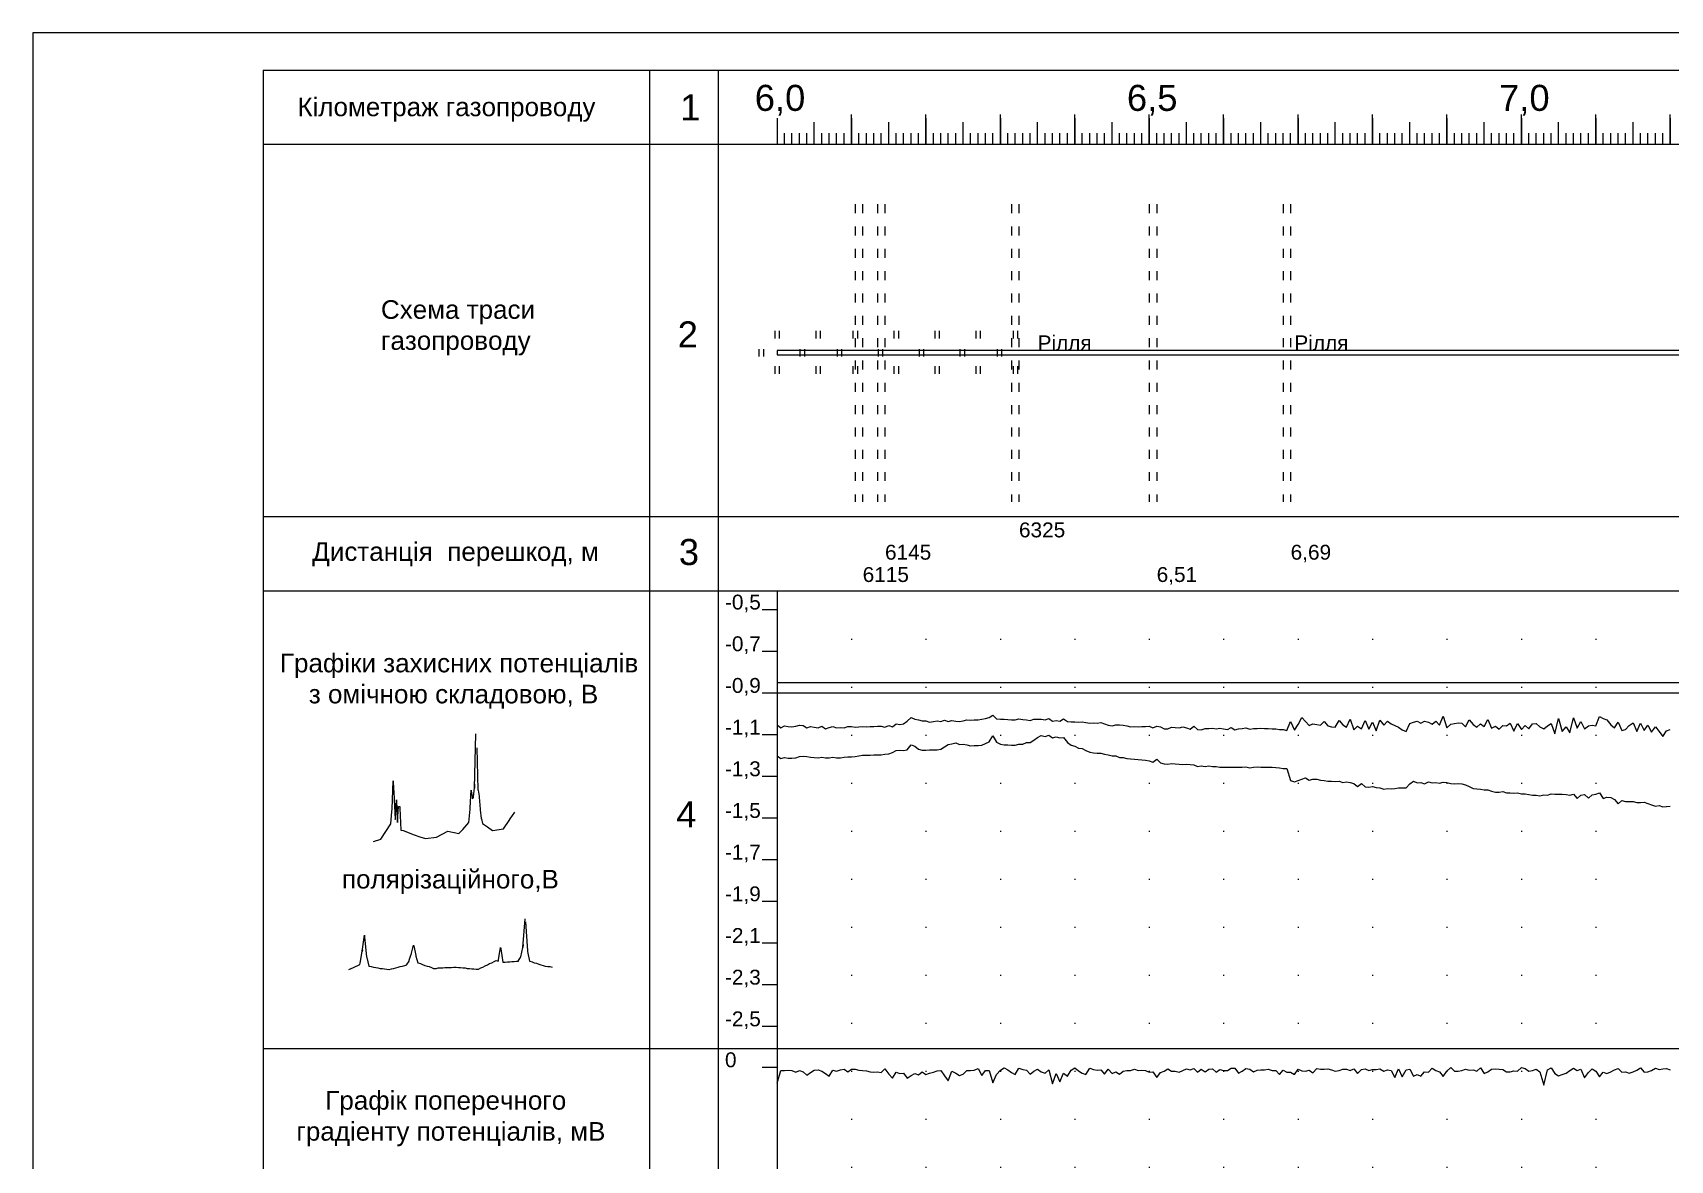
# Model space of a CAD drawing. Header units: millimetres. Extents: x -243 to 1784, y 0 to 1137.
# Drawn here: x 0 to 220, y 145.5 to 297 of the extents above; entities that cross this region are included whole.
import ezdxf

# ---------------------------------------------------------------- set-up
doc = ezdxf.new("R2010")
doc.units = ezdxf.units.MM
doc.linetypes.add('ACAD_ISO03W100', pattern=[30, 12, -18])
doc.linetypes.add('DOT', pattern=[6.35, 0, -6.35])
for name, color, linetype in [('График_G', 1, 'Continuous'), ('График_U', 5, 'Continuous'), ('График_UPolar', 3, 'Continuous'), ('ИсследТрД', 6, 'Continuous'), ('Макет', 7, 'Continuous'), ('Перешкоди', 7, 'Continuous'), ('Текст', 7, 'Continuous')]:
    doc.layers.add(name, color=color, linetype=linetype)
doc.layers.add('График_U_085', color=253, linetype='Continuous', lineweight=0)
doc.styles.get("Standard").update_dxf_attribs({"font": 'arial.ttf'})

# ---------------------------------------------------------------- blocks, each defined once
blk = doc.blocks.new('График син')
at = {"layer": 'График_U'}
for p, q in [((13.600005, 7.163), (13.750005, 14.442)), ((13.910505, 12.586), (14.050005, 6.931)), ((2.510505, 4.321), (2.650005, 8.149)), ((2.650005, 8.149), (2.660505, 7.975)), ((2.660505, 7.975), (2.800005, 5.829)), ((13.010505, 4.524), (13.150005, 6.902)), ((13.150005, 6.902), (13.160505, 6.815)), ((13.160505, 6.815), (13.300005, 5.742)), ((13.460505, 5.974), (13.600005, 7.192)), ((13.600005, 7.192), (13.610505, 7.685)), ((13.610505, 7.685), (13.600005, 7.163)), ((14.050005, 6.931), (14.050005, 6.931)), ((14.050005, 6.931), (14.060505, 6.873)), ((14.060505, 6.873), (14.200005, 6.061)), ((2.800005, 5.829), (2.810505, 5.626)), ((2.810505, 5.626), (2.950005, 2.929)), ((2.960505, 3.103), (3.100005, 5.568)), ((3.100005, 5.568), (3.110505, 5.365)), ((3.110505, 5.365), (3.250005, 2.523)), ((3.260505, 2.668), (3.400005, 4.698)), ((3.400005, 4.698), (3.410505, 4.698)), ((3.410505, 4.698), (3.550005, 4.698)), ((3.550005, 4.698), (3.560505, 4.466)), ((3.560505, 4.466), (3.700005, 1.508)), ((13.000005, 4.35), (13.010505, 4.524)), ((13.300005, 5.742), (13.310505, 5.742)), ((13.310505, 5.742), (13.450005, 5.887)), ((13.450005, 5.887), (13.460505, 5.974)), ((14.200005, 6.061), (14.210505, 5.945)), ((14.210505, 5.945), (14.350005, 4.321)), ((1.000005, 0.319), (2.350005, 2.349)), ((2.350005, 2.349), (2.500005, 4.031)), ((2.500005, 4.031), (2.510505, 4.321)), ((2.950005, 2.929), (2.960505, 3.103)), ((3.250005, 2.523), (3.260505, 2.668)), ((12, 1.624), (12.850005, 2.552)), ((12.850005, 2.552), (13.000005, 4.35)), ((14.350005, 4.321), (14.360505, 4.234)), ((14.360505, 4.234), (14.500005, 3.074)), ((14.500005, 3.074), (14.510505, 3.016)), ((14.510505, 3.016), (14.650005, 2.407)), ((14.650005, 2.407), (15.325005, 1.943)), ((17.500005, 1.711), (18.250005, 2.813)), ((18.250005, 2.813), (18.400005, 3.045)), ((18.400005, 3.045), (18.700005, 3.48)), ((18.700005, 3.48), (19.000005, 3.915)), ((0, 0), (1.000005, 0.319)), ((3.700005, 1.508), (3.710505, 1.508)), ((3.710505, 1.508), (4.000005, 1.45)), ((4.000005, 1.45), (5.500005, 0.87)), ((5.500005, 0.87), (6.250005, 0.609)), ((6.250005, 0.609), (7.000005, 0.377)), ((7.000005, 0.377), (8.500005, 0.58)), ((8.500005, 0.58), (10.000005, 1.363)), ((10.000005, 1.363), (11.500005, 1.073)), ((11.500005, 1.073), (12, 1.624)), ((15.325005, 1.943), (16.000005, 1.479)), ((16.000005, 1.479), (16.006605, 1.479)), ((16.006605, 1.479), (17.500005, 1.711))]:
    blk.add_line(p, q, dxfattribs=at)
blk = doc.blocks.new('График зел')
at = {"layer": 'График_UPolar'}
for p, q in [((23.37, 2.958), (23.67, 6.844)), ((1.77, 2.436), (2.07, 4.64)), ((2.07, 4.64), (2.091, 4.466)), ((2.091, 4.466), (2.1, 4.35)), ((23.7, 6.438), (23.97, 2.552)), ((1.5, 0.87), (1.77, 2.436)), ((1.8, 2.668), (1.77, 2.436)), ((1.77, 2.436), (1.791, 2.61)), ((1.791, 2.61), (1.8, 2.668)), ((2.1, 4.35), (2.37, 1.74)), ((8.391, 2.146), (8.4, 2.204)), ((8.4, 2.204), (8.67, 3.306)), ((8.67, 3.306), (8.691, 3.19)), ((8.691, 3.19), (8.7, 3.19)), ((8.7, 3.19), (8.97, 1.914)), ((20.1, 1.334), (20.37, 2.958)), ((20.37, 2.958), (20.391, 2.842)), ((20.391, 2.842), (20.4, 2.784)), ((20.4, 2.784), (20.67, 0.986)), ((23.1, 1.74), (23.37, 2.958)), ((23.4, 3.364), (23.37, 2.958)), ((23.37, 2.958), (23.391, 3.248)), ((23.391, 3.248), (23.4, 3.364)), ((23.97, 2.552), (23.97, 2.552)), ((23.97, 2.552), (23.991, 2.436)), ((23.991, 2.436), (24, 2.436)), ((24, 2.436), (24.27, 1.16)), ((0, 0), (0.3, 0.174)), ((0.3, 0.174), (0.6, 0.29)), ((0.6, 0.29), (0.9, 0.406)), ((0.9, 0.406), (1.2, 0.58)), ((1.2, 0.58), (1.47, 0.696)), ((1.47, 0.696), (1.5, 0.87)), ((2.37, 1.74), (2.37, 1.74)), ((2.37, 1.74), (2.391, 1.624)), ((2.391, 1.624), (2.4, 1.624)), ((2.4, 1.624), (2.67, 0.464)), ((2.67, 0.464), (2.691, 0.464)), ((2.691, 0.464), (2.7, 0.464)), ((2.7, 0.464), (3, 0.406)), ((3, 0.406), (3.3, 0.348)), ((3.3, 0.348), (3.6, 0.29)), ((3.6, 0.29), (3.9, 0.232)), ((3.9, 0.232), (4.2, 0.174)), ((4.2, 0.174), (4.5, 0.174)), ((4.5, 0.174), (4.8, 0.116)), ((4.8, 0.116), (5.1, 0.058)), ((5.1, 0.058), (5.37, 0)), ((5.37, 0), (5.4, 0)), ((5.4, 0), (5.7, 0.116)), ((5.7, 0.116), (6, 0.174)), ((6, 0.174), (6.3, 0.232)), ((6.3, 0.232), (6.6, 0.348)), ((6.6, 0.348), (6.9, 0.406)), ((6.9, 0.406), (7.2, 0.464)), ((7.2, 0.464), (7.5, 0.58)), ((7.5, 0.58), (7.77, 0.638)), ((7.77, 0.638), (7.8, 0.696)), ((7.8, 0.696), (8.07, 1.16)), ((8.07, 1.16), (8.091, 1.218)), ((8.091, 1.218), (8.1, 1.276)), ((8.1, 1.276), (8.37, 2.088)), ((8.37, 2.088), (8.391, 2.146)), ((8.97, 1.914), (8.991, 1.856)), ((8.991, 1.856), (9, 1.798)), ((9, 1.798), (9.27, 0.928)), ((9.27, 0.928), (9.291, 0.928)), ((9.291, 0.928), (9.3, 0.928)), ((9.3, 0.928), (9.6, 0.812)), ((9.6, 0.812), (9.9, 0.696)), ((9.9, 0.696), (10.2, 0.58)), ((10.2, 0.58), (10.5, 0.464)), ((10.5, 0.464), (10.8, 0.406)), ((10.8, 0.406), (11.1, 0.29)), ((11.1, 0.29), (11.37, 0.174)), ((11.37, 0.174), (11.4, 0.174)), ((11.4, 0.174), (11.7, 0.174)), ((11.7, 0.174), (12, 0.232)), ((12, 0.232), (12.3, 0.232)), ((12.3, 0.232), (12.6, 0.232)), ((12.6, 0.232), (12.9, 0.29)), ((12.9, 0.29), (13.2, 0.29)), ((13.2, 0.29), (13.5, 0.29)), ((13.5, 0.29), (13.8, 0.29)), ((13.8, 0.29), (14.1, 0.348)), ((14.1, 0.348), (14.37, 0.348)), ((14.37, 0.348), (14.4, 0.348)), ((14.4, 0.348), (14.7, 0.29)), ((14.7, 0.29), (15, 0.29)), ((15, 0.29), (15.3, 0.232)), ((15.3, 0.232), (15.6, 0.232)), ((15.6, 0.232), (15.9, 0.174)), ((15.9, 0.174), (16.2, 0.174)), ((16.2, 0.174), (16.5, 0.116)), ((16.5, 0.116), (16.8, 0.116)), ((16.8, 0.116), (17.1, 0.058)), ((17.1, 0.058), (17.37, 0.058)), ((17.37, 0.058), (17.4, 0.058)), ((17.4, 0.058), (17.7, 0.232)), ((17.7, 0.232), (18, 0.348)), ((18, 0.348), (18.3, 0.522)), ((18.3, 0.522), (18.6, 0.638)), ((18.6, 0.638), (18.9, 0.812)), ((18.9, 0.812), (19.2, 0.928)), ((19.2, 0.928), (19.491, 1.102)), ((19.491, 1.102), (19.5, 1.102)), ((19.5, 1.102), (19.77, 1.218)), ((19.77, 1.218), (19.791, 1.218)), ((19.791, 1.218), (19.8, 1.218)), ((19.8, 1.218), (20.07, 1.16)), ((20.07, 1.16), (20.091, 1.276)), ((20.091, 1.276), (20.1, 1.334)), ((20.67, 0.986), (20.691, 0.986)), ((20.691, 0.986), (20.7, 0.986)), ((20.7, 0.986), (20.97, 0.986)), ((20.97, 0.986), (20.991, 0.986)), ((20.991, 0.986), (21, 0.986)), ((21, 0.986), (21.291, 1.044)), ((21.291, 1.044), (21.3, 1.044)), ((21.3, 1.044), (21.591, 1.044)), ((21.591, 1.044), (21.6, 1.044)), ((21.6, 1.044), (21.891, 1.102)), ((21.891, 1.102), (21.9, 1.102)), ((21.9, 1.102), (22.191, 1.102)), ((22.191, 1.102), (22.2, 1.102)), ((22.2, 1.102), (22.491, 1.16)), ((22.491, 1.16), (22.5, 1.16)), ((22.5, 1.16), (22.77, 1.16)), ((22.77, 1.16), (22.791, 1.218)), ((22.791, 1.218), (22.8, 1.218)), ((22.8, 1.218), (23.07, 1.624)), ((23.07, 1.624), (23.091, 1.74)), ((23.091, 1.74), (23.1, 1.74)), ((24.27, 1.16), (24.291, 1.16)), ((24.291, 1.16), (24.3, 1.16)), ((24.3, 1.16), (24.6, 1.044)), ((24.6, 1.044), (24.9, 0.928)), ((24.9, 0.928), (25.2, 0.87)), ((25.2, 0.87), (25.5, 0.754)), ((25.5, 0.754), (25.8, 0.638)), ((25.8, 0.638), (26.1, 0.58)), ((26.1, 0.58), (26.37, 0.464)), ((26.37, 0.464), (26.4, 0.464)), ((26.4, 0.464), (26.7, 0.406)), ((26.7, 0.406), (27, 0.406)), ((27, 0.406), (27.3, 0.348))]:
    blk.add_line(p, q, dxfattribs=at)
blk = doc.blocks.new('pipe')
at = {"layer": 'ИсследТрД'}
blk.add_lwpolyline([(0, -0.3), (1, -0.3), (1, 0.3), (0, 0.3)], close=True, dxfattribs=at)
blk = doc.blocks.new('Дорога_полевая')
at = {"layer": 'Перешкоди', "color": 7, "linetype": 'ACAD_ISO03W100', "lineweight": 15, "ltscale": 0.1}
for p, q in [((-1, 19.97), (-1, -20.03)), ((0, 19.97), (0, -20.03))]:
    blk.add_line(p, q, dxfattribs=at)
blk = doc.blocks.new('Луг')
at = {"layer": 'Перешкоди', "color": 3, "linetype": 'ByBlock'}
for p, q in [((-0.3, 2.93), (-0.3, 1.93)), ((0.3, 2.93), (0.3, 1.93)), ((-2.43, 0.5), (-2.43, -0.5)), ((-1.83, 0.5), (-1.83, -0.5)), ((-0.3, -1.82), (-0.3, -2.82)), ((0.3, -1.82), (0.3, -2.82))]:
    blk.add_line(p, q, dxfattribs=at)
blk = doc.blocks.new('Сх_поля')
at = {"layer": 'Перешкоди', "lineweight": -2, "insert": (0, 2.33), "char_height": 2, "width": 6.9421, "attachment_point": 1}
blk.add_mtext('Рiлля', dxfattribs=at)
blk = doc.blocks.new('shkalaKm')
at = {"layer": 'Макет', "lineweight": -2}
for p, q in [((0, 3.5), (0, 0)), ((10, 3.5), (10, 0))]:
    blk.add_line(p, q, dxfattribs=at)
at = {"layer": 'Макет'}
for p, q in [((5, 0), (5, 3)), ((10, 0), (10, 4)), ((1, 0), (1, 1.5)), ((2, 0), (2, 1.5)), ((3, 0), (3, 1.5)), ((4, 0), (4, 1.5)), ((6, 0), (6, 1.5)), ((7, 0), (7, 1.5)), ((8, 0), (8, 1.5)), ((9, 0), (9, 1.5))]:
    blk.add_line(p, q, dxfattribs=at)
blk = doc.blocks.new('dots')
at = {"layer": 'Макет', "linetype": 'DOT', "lineweight": -2}
blk.add_line((0, 0), (0, -167), dxfattribs=at)

msp = doc.modelspace()

# ---------------------------------------------------------------- linework, layer by layer
at = {"layer": 'Defpoints'}
msp.add_lwpolyline([(0, 0), (420, 0), (420, 297), (0, 297)], close=True, dxfattribs=at)
at = {"layer": 'График_G'}
for points in [[(98, 158), (100, 158)], [(100, 155.88), (100.5, 157.57), (101, 157.57), (101.5, 157.59), (102, 157.54), (102.5, 157.33), (103, 157.58), (103.5, 157.39), (104, 156.94), (104.5, 157.31), (105, 157.59), (105.5, 157.64), (106, 157.45), (106.5, 157.16), (107, 156.81), (107.5, 157.59), (108, 157.45), (108.5, 157.63), (109, 157.72), (109.5, 157.37), (110, 157.76), (110.5, 157.75), (111, 157.59), (111.5, 157.54), (112, 157.51), (112.5, 157.4), (113, 157.32), (113.5, 157.37), (114, 157.31), (114.5, 157.77), (115, 157.08), (115.5, 156.51), (116, 157.35), (116.5, 157.18), (117, 157.21), (117.5, 156.52), (118, 156.89), (118.5, 157.16), (119, 157), (119.5, 157.39), (120, 157.01), (120.5, 157.22), (121, 157.35), (121.5, 157.51), (122, 157.58), (122.5, 156.83), (123, 156.19), (123.5, 157.49), (124, 157.21), (124.5, 156.89), (125, 157.07), (125.5, 157.54), (126, 157.56), (126.5, 157.59), (127, 157.82), (127.5, 156.89), (128, 157.54), (128.5, 157.56), (129, 155.89), (129.5, 157.01), (130, 157.59), (130.5, 157.91), (131, 157.64), (131.5, 157.27), (132, 157.01), (132.5, 157.87), (133, 157.68), (133.5, 157.59), (134, 157.08), (134.5, 157.45), (135, 157.72), (135.5, 157.37), (136, 157.21), (136.5, 157.64), (137, 155.77), (137.5, 157.16), (138, 156.06), (138.5, 157.2), (139, 156.82), (139.5, 157.59), (140, 157.91), (140.5, 157.51), (141, 157.21), (141.5, 157.01), (142, 157.87), (142.5, 157.68), (143, 157.59), (143.5, 157.64), (144, 157.07), (144.5, 157.72), (145, 157.18), (145.5, 157.4), (146, 157.08), (146.5, 157.45), (147, 157.54), (147.5, 157.56), (148, 157.76), (148.5, 157.57), (149, 157.59), (149.5, 157.54), (150, 157.33), (150.5, 157.4), (151, 156.64), (151.5, 157.31), (152, 157.49), (152.5, 157.77), (153, 157.45), (153.5, 157.45), (154, 157.35), (154.5, 157.56), (155, 157.77), (155.5, 157.64), (156, 157.82), (156.5, 157.35), (157, 157.74), (157.5, 157.39), (158, 157.75), (158.5, 157.78), (159, 157.35), (159.5, 157.7), (160, 157.58), (160.5, 157.57), (161, 157.87), (161.5, 157.87), (162, 157.21), (162.5, 157.45), (163, 157.82), (163.5, 157.72), (164, 157.37), (164.5, 157.59), (165, 157.64), (165.5, 157.63), (166, 157.72), (166.5, 157.56), (167, 157.57), (167.5, 157.01), (168, 157.59), (168.5, 157.35), (169, 157.33), (169.5, 157.02), (170, 157.76), (170.5, 157.5), (171, 157.49), (171.5, 157.59), (172, 157.26), (172.5, 157.82), (173, 157.72), (173.5, 157.74), (174, 157.77), (174.5, 157.64), (175, 157.45), (175.5, 157.54), (176, 157.74), (176.5, 157.76), (177, 157.57), (177.5, 157.78), (178, 157.16), (178.5, 157.7), (179, 157.77), (179.5, 157.57), (180, 157.69), (180.5, 157.68), (181, 157.77), (181.5, 157.45), (182, 157.63), (182.5, 157.54), (183, 156.62), (183.5, 157.77), (184, 156.7), (184.5, 157.63), (185, 157.72), (185.5, 156.81), (186, 157.01), (186.5, 156.82), (187, 157.4), (187.5, 157.35), (188, 157.89), (188.5, 157.58), (189, 157.39), (189.5, 156.75), (190, 157.49), (190.5, 157.96), (191, 157.45), (191.5, 157.45), (192, 157.54), (192.5, 157.74), (193, 157.59), (193.5, 157.64), (194, 157.45), (194.5, 157.91), (195, 157.18), (195.5, 157.39), (196, 157.75), (196.5, 157.78), (197, 157.72), (197.5, 157.7), (198, 157.4), (198.5, 157.39), (199, 157.5), (199.5, 157.49), (200, 157.96), (200.5, 157.82), (201, 157.45), (201.5, 157.54), (202, 157.74), (202.5, 157.4), (203, 155.58), (203.5, 157.63), (204, 157.91), (204.5, 157.18), (205, 156.83), (205.5, 157.01), (206, 157.22), (206.5, 157.54), (207, 157.89), (207.5, 157.58), (208, 157.76), (208.5, 156.57), (209, 157.31), (209.5, 157.77), (210, 157.45), (210.5, 156.7), (211, 157.35), (211.5, 157.18), (212, 157.4), (212.5, 157.64), (213, 157.82), (213.5, 157.35), (214, 157.37), (214.5, 157.2), (215, 157.38), (215.5, 157.59), (216, 157.91), (216.5, 157.33), (217, 157.4), (217.5, 157.57), (218, 157.87), (218.5, 157.68), (219, 157.77), (219.5, 157.82), (220, 157.63)]]:
    msp.add_lwpolyline(points, dxfattribs=at)
at = {"layer": 'График_U'}
for points in [[(98, 219.5), (100, 219.5)], [(98, 213.9), (100, 213.9)], [(98, 208.3), (100, 208.3)], [(98, 202.7), (100, 202.7)], [(100, 199.82), (100.5, 199.47), (101, 199.63), (101.5, 199.54), (102, 199.54), (102.5, 199.59), (103, 199.73), (103.5, 199.8), (104, 199.73), (104.5, 199.66), (105, 199.63), (105.5, 199.59), (106, 199.65), (106.5, 199.58), (107, 199.59), (107.5, 199.68), (108, 199.59), (108.5, 199.59), (109, 199.68), (109.5, 199.7), (110, 199.72), (110.5, 199.77), (111, 199.84), (111.5, 199.94), (112, 199.93), (112.5, 199.91), (113, 199.96), (113.5, 199.97), (114, 199.98), (114.5, 200.05), (115, 200.12), (115.5, 200.3), (116, 200.54), (116.5, 200.61), (117, 200.58), (117.5, 200.65), (118, 201.34), (118.5, 201.16), (119, 200.72), (119.5, 200.59), (120, 200.59), (120.5, 200.65), (121, 200.67), (121.5, 200.65), (122, 200.75), (122.5, 201.04), (123, 201.35), (123.5, 201.44), (124, 201.6), (124.5, 201.37), (125, 201.39), (125.5, 201.3), (126, 201.18), (126.5, 201.21), (127, 201.21), (127.5, 201.26), (128, 201.49), (128.5, 201.74), (129, 202.52), (129.5, 201.69), (130, 201.42), (130.5, 201.34), (131, 201.3), (131.5, 201.28), (132, 201.26), (132.5, 201.41), (133, 201.41), (133.5, 201.63), (134, 201.65), (134.5, 201.95), (135, 202.32), (135.5, 202.59), (136, 202.43), (136.5, 202.6), (137, 202.27), (137.5, 202.39), (138, 202.27), (138.5, 202.3), (139, 201.63), (139.5, 201.28), (140, 201.16), (140.5, 200.88), (141, 200.81), (141.5, 200.56), (142, 200.35), (142.5, 200.24), (143, 200.19), (143.5, 200.19), (144, 200.07), (144.5, 199.98), (145, 199.82), (145.5, 199.82), (146, 199.63), (146.5, 199.61), (147, 199.49), (147.5, 199.45), (148, 199.4), (148.5, 199.33), (149, 199.29), (149.5, 199.28), (150, 199.19), (150.5, 198.99), (151, 199.38), (151.5, 198.91), (152, 198.77), (152.5, 198.71), (153, 198.82), (153.5, 198.78), (154, 198.73), (154.5, 198.66), (155, 198.73), (155.5, 198.68), (156, 198.61), (156.5, 198.41), (157, 198.48), (157.5, 198.43), (158, 198.48), (158.5, 198.43), (159, 198.4), (159.5, 198.34), (160, 198.34), (160.5, 198.31), (161, 198.32), (161.5, 198.32), (162, 198.31), (162.5, 198.32), (163, 198.36), (163.5, 198.25), (164, 198.31), (164.5, 198.38), (165, 198.34), (165.5, 198.31), (166, 198.3), (166.5, 198.3), (167, 198.29), (167.5, 198.25), (168, 198.13), (168.5, 198.13), (169, 196.53), (169.5, 196.37), (170, 196.53), (170.5, 196.71), (171, 196.88), (171.5, 196.58), (172, 196.72), (172.5, 196.69), (173, 196.57), (173.5, 196.51), (174, 196.44), (174.5, 196.42), (175, 196.41), (175.5, 196.42), (176, 196.28), (176.5, 196.34), (177, 196.28), (177.5, 196.13), (178, 195.72), (178.5, 196.13), (179, 195.67), (179.5, 195.65), (180, 195.7), (180.5, 195.6), (181, 195.53), (181.5, 195.38), (182, 195.47), (182.5, 195.42), (183, 195.44), (183.5, 195.53), (184, 195.54), (184.5, 195.56), (185, 196.07), (185.5, 196.42), (186, 196.2), (186.5, 196.25), (187, 196.07), (187.5, 196.34), (188, 196.21), (188.5, 196.25), (189, 196.18), (189.5, 196.32), (190, 196.27), (190.5, 196.13), (191, 196.09), (191.5, 196.11), (192, 196.07), (192.5, 195.95), (193, 195.74), (193.5, 195.47), (194, 195.42), (194.5, 195.38), (195, 195.28), (195.5, 195.28), (196, 195.09), (196.5, 194.96), (197, 194.94), (197.5, 195.03), (198, 194.87), (198.5, 194.87), (199, 194.82), (199.5, 194.86), (200, 194.75), (200.5, 194.72), (201, 194.66), (201.5, 194.57), (202, 194.56), (202.5, 194.45), (203, 194.61), (203.5, 194.57), (204, 194.73), (204.5, 194.7), (205, 194.7), (205.5, 194.68), (206, 194.63), (206.5, 194.56), (207, 194.68), (207.5, 194.12), (208, 194.54), (208.5, 194.66), (209, 194.15), (209.5, 194.59), (210, 194.68), (210.5, 194.89), (211, 194.13), (211.5, 194.29), (212, 194.24), (212.5, 193.98), (213, 193.4), (213.5, 193.84), (214, 193.71), (214.5, 193.7), (215, 193.71), (215.5, 193.57), (216, 193.56), (216.5, 193.61), (217, 193.43), (217.5, 193.26), (218, 193.1), (218.5, 193.15), (219, 193.01), (219.5, 193.03), (220, 193.08)], [(98, 197.1), (100, 197.1)], [(98, 191.5), (100, 191.5)], [(98, 185.9), (100, 185.9)], [(98, 180.3), (100, 180.3)], [(98, 174.7), (100, 174.7)], [(98, 169.1), (100, 169.1)], [(98, 163.5), (100, 163.5)]]:
    msp.add_lwpolyline(points, dxfattribs=at)
at = {"layer": 'График_U_085'}
msp.add_lwpolyline([(100, 209.7), (400, 209.7)], dxfattribs=at)
at = {"layer": 'График_UPolar'}
msp.add_lwpolyline([(100, 203.99), (100.5, 203.62), (101, 203.88), (101.5, 203.78), (102, 203.72), (102.5, 203.84), (103, 203.95), (103.5, 203.93), (104, 203.59), (104.5, 203.8), (105, 203.69), (105.5, 203.6), (106, 203.83), (106.5, 203.46), (107, 203.65), (107.5, 203.8), (108, 203.6), (108.5, 203.63), (109, 203.62), (109.5, 203.78), (110, 203.79), (110.5, 203.69), (111, 203.73), (111.5, 203.8), (112, 203.76), (112.5, 203.78), (113, 203.79), (113.5, 203.81), (114, 203.83), (114.5, 203.69), (115, 203.9), (115.5, 203.73), (116, 204.15), (116.5, 204.05), (117, 204.13), (117.5, 204.49), (118, 204.99), (118.5, 204.78), (119, 204.67), (119.5, 204.55), (120, 204.54), (120.5, 204.35), (121, 204.46), (121.5, 204.56), (122, 204.46), (122.5, 204.63), (123, 204.46), (123.5, 204.57), (124, 204.52), (124.5, 204.47), (125, 204.53), (125.5, 204.68), (126, 204.65), (126.5, 204.7), (127, 204.7), (127.5, 204.75), (128, 204.86), (128.5, 204.99), (129, 205.3), (129.5, 204.83), (130, 204.77), (130.5, 204.76), (131, 204.72), (131.5, 204.69), (132, 204.66), (132.5, 204.8), (133, 204.72), (133.5, 204.69), (134, 204.57), (134.5, 204.75), (135, 204.75), (135.5, 204.75), (136, 204.66), (136.5, 204.85), (137, 204.48), (137.5, 204.61), (138, 204.49), (138.5, 204.82), (139, 204.45), (139.5, 204.43), (140, 204.42), (140.5, 204.37), (141, 204.43), (141.5, 204.33), (142, 204.23), (142.5, 204.26), (143, 204.25), (143.5, 204.3), (144, 204.12), (144.5, 203.97), (145, 203.88), (145.5, 204.01), (146, 203.99), (146.5, 203.95), (147, 203.86), (147.5, 203.76), (148, 203.79), (148.5, 203.75), (149, 203.79), (149.5, 203.78), (150, 203.81), (150.5, 203.6), (151, 203.82), (151.5, 203.76), (152, 203.49), (152.5, 203.48), (153, 203.71), (153.5, 203.67), (154, 203.62), (154.5, 203.73), (155, 203.6), (155.5, 203.41), (156, 203.81), (156.5, 203.39), (157, 203.35), (157.5, 203.5), (158, 203.51), (158.5, 203.57), (159, 203.46), (159.5, 203.58), (160, 203.46), (160.5, 203.4), (161, 203.67), (161.5, 203.32), (162, 203.48), (162.5, 203.5), (163, 203.61), (163.5, 203.44), (164, 203.53), (164.5, 203.5), (165, 203.57), (165.5, 203.53), (166, 203.5), (166.5, 203.48), (167, 203.45), (167.5, 203.37), (168, 203.39), (168.5, 203.25), (169, 204.47), (169.5, 203.27), (170, 204.05), (170.5, 205), (171, 204.47), (171.5, 203.91), (172, 204.12), (172.5, 204.05), (173, 203.98), (173.5, 204.47), (174, 203.89), (174.5, 203.72), (175, 203.68), (175.5, 204.6), (176, 204.02), (176.5, 203.71), (177, 204.78), (177.5, 203.32), (178, 203.85), (178.5, 203.46), (179, 204.59), (179.5, 203.44), (180, 204.36), (180.5, 203.18), (181, 204.63), (181.5, 203.94), (182, 204.51), (182.5, 204.15), (183, 203.91), (183.5, 203.68), (184, 203.35), (184.5, 203.13), (185, 204.19), (185.5, 204.36), (186, 204.49), (186.5, 204.22), (187, 204.5), (187.5, 204.38), (188, 204.11), (188.5, 204.49), (189, 203.96), (189.5, 205.15), (190, 203.59), (190.5, 204.08), (191, 204.17), (191.5, 204.26), (192, 204.21), (192.5, 203.75), (193, 204.69), (193.5, 204.05), (194, 203.7), (194.5, 204.16), (195, 203.79), (195.5, 204.72), (196, 203.57), (196.5, 203.81), (197, 203.43), (197.5, 203.92), (198, 203.88), (198.5, 204.25), (199, 203.16), (199.5, 204.19), (200, 203.36), (200.5, 203.91), (201, 203.45), (201.5, 204.14), (202, 204.17), (202.5, 203.73), (203, 203.49), (203.5, 203.86), (204, 204.2), (204.5, 202.81), (205, 204.86), (205.5, 203.1), (206, 203.76), (206.5, 202.92), (207, 204.93), (207.5, 203.54), (208, 204.46), (208.5, 203.45), (209, 203.88), (209.5, 203.96), (210, 203.87), (210.5, 205.12), (211, 204.85), (211.5, 204.66), (212, 204.02), (212.5, 203.59), (213, 204.36), (213.5, 203.25), (214, 203.39), (214.5, 203.9), (215, 204.29), (215.5, 203.12), (216, 204.21), (216.5, 203.26), (217, 203.97), (217.5, 203), (218, 203.75), (218.5, 203.13), (219, 202.45), (219.5, 203.18), (220, 203.4)], dxfattribs=at)
at = {"layer": 'Макет', "lineweight": -2}
for p, q in [((30.96, 291.97), (415.96, 291.97)), ((30.96, 232), (400, 232)), ((30.96, 222), (400, 222)), ((100, 222), (100, 20)), ((30.96, 160.5), (400, 160.5))]:
    msp.add_line(p, q, dxfattribs=at)
at = {"layer": 'Макет'}
for p, q in [((30.96, 291.97), (30.96, 5)), ((82.91, 70), (82.91, 291.97)), ((92.13, 70), (92.13, 291.97)), ((400, 282), (30.96, 282))]:
    msp.add_line(p, q, dxfattribs=at)
at = {"layer": 'Текст'}
msp.add_lwpolyline([(100, 208.3), (400, 208.3)], dxfattribs=at)

# ---------------------------------------------------------------- block references
at = {"layer": 'Макет'}
for name, p in [('График син', (45.76, 188.34)), ('График зел', (42.48, 171.11))]:
    msp.add_blockref(name, p, dxfattribs=at)
at = {"layer": 'Текст'}
for name, p in [('shkalaKm', (100, 282)), ('shkalaKm', (110, 282)), ('shkalaKm', (120, 282)), ('shkalaKm', (130, 282)), ('shkalaKm', (140, 282)), ('shkalaKm', (150, 282)), ('shkalaKm', (160, 282)), ('shkalaKm', (170, 282)), ('shkalaKm', (180, 282)), ('shkalaKm', (190, 282)), ('shkalaKm', (200, 282)), ('shkalaKm', (210, 282)), ('Дорога_полевая', (111.5, 254)), ('Дорога_полевая', (114.5, 254)), ('Дорога_полевая', (132.5, 254)), ('Дорога_полевая', (151, 254)), ('Дорога_полевая', (169, 254)), ('Луг', (100, 254)), ('Луг', (105.5, 254)), ('Луг', (110.5, 254)), ('Луг', (116, 254)), ('Луг', (121.5, 254)), ('Луг', (127, 254)), ('Луг', (132, 254)), ('Сх_поля', (135, 254)), ('Сх_поля', (169.5, 254)), ('dots', (110, 222)), ('dots', (120, 222)), ('dots', (130, 222)), ('dots', (140, 222)), ('dots', (150, 222)), ('dots', (160, 222)), ('dots', (170, 222)), ('dots', (180, 222)), ('dots', (190, 222)), ('dots', (200, 222)), ('dots', (210, 222))]:
    msp.add_blockref(name, p, dxfattribs=at)
at = {"layer": 'Текст', "xscale": 269.9999999999999}
msp.add_blockref('pipe', (100, 254), dxfattribs=at)

# ---------------------------------------------------------------- texts
at = {"layer": 'График_G'}
msp.add_text('0', height=2, dxfattribs=at).set_placement((93, 158))
at = {"layer": 'График_U'}
for s, p in [('-0,5', (93, 219.5)), ('-0,7', (93, 213.9)), ('-0,9', (93, 208.3)), ('-1,1', (93, 202.7)), ('-1,3', (93, 197.1)), ('-1,5', (93, 191.5)), ('-1,7', (93, 185.9)), ('-1,9', (93, 180.3)), ('-2,1', (93, 174.7)), ('-2,3', (93, 169.1)), ('-2,5', (93, 163.5))]:
    msp.add_text(s, height=2, dxfattribs=at).set_placement(p)
at = {"layer": 'Текст'}
for s, height, p in [('6,0', 3.5, (97, 286.5)), ('6,5', 3.5, (147, 286.5)), ('7,0', 3.5, (197, 286.5)), ('6325', 2, (132.5, 229.2)), ('6145', 2, (114.5, 226.2)), ('6,69', 2, (169, 226.2)), ('6115', 2, (111.5, 223.2)), ('6,51', 2, (151, 223.2))]:
    msp.add_text(s, height=height, dxfattribs=at).set_placement(p)
at = {"layer": 'Текст', "attachment_point": 1}
for s, insert, char_height, width in [('Кiлометраж газопроводу', (35.56, 288.29), 2.5, 51.4775), ('1', (86.99, 288.72), 3.5, 5.5314), ('Схема траси  \\Pгазопроводу', (46.78, 261.06), 2.5, 46.7126), ('2', (86.65, 258.22), 3.5, 5.5314), ('3', (86.8, 228.98), 3.5, 5.5314), ('Дистанцiя  перешкод, м', (37.55, 228.54), 2.5, 51.4775), ('{\\C256;Графіки захисних потенціалів\\P    з омічною складовою, В}', (33.21, 213.56), 2.5, 50.9113), ('4', (86.46, 193.73), 3.5, 5.5314), ('{\\C256;полярізаційного,В}', (41.55, 184.52), 2.5, 48.8589), ('     Графiк поперечного \\P градiенту потенціалів, мВ', (34.45, 154.8), 2.5, 48.6754)]:
    msp.add_mtext(s, dxfattribs=dict(at, insert=insert, char_height=char_height, width=width))

doc.saveas('drawing.dxf')
